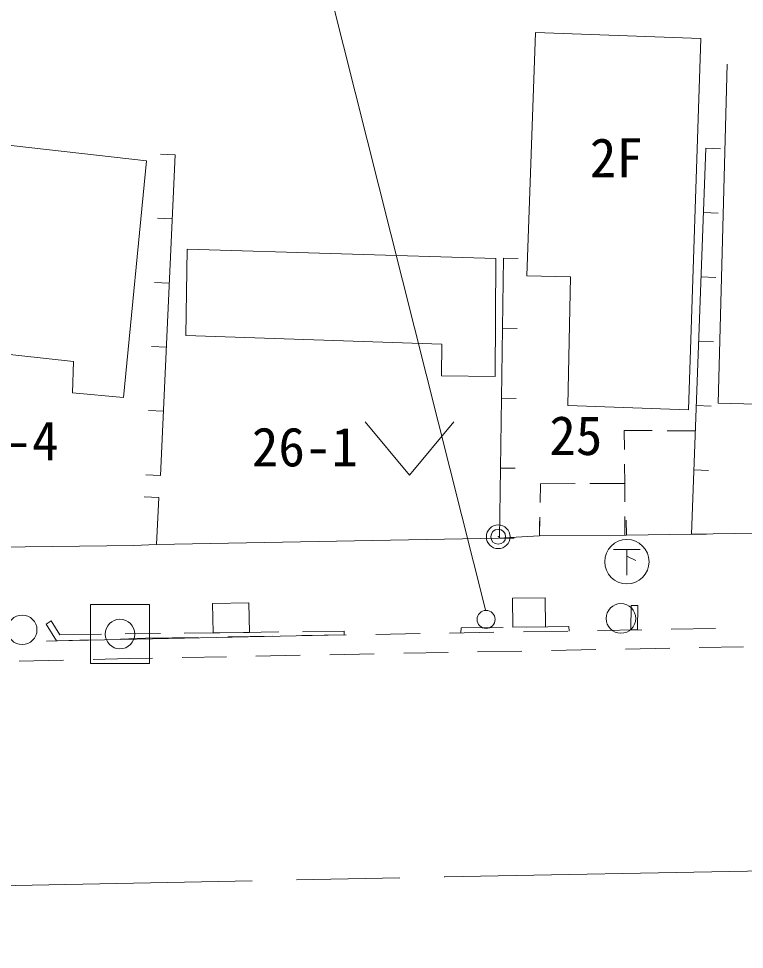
# Model space of a CAD drawing. Units: millimetres, scale not verified. Extents: x 40000 to 680000, y 20000 to 380000.
# Drawn here: x 471419 to 495972, y 262506 to 293976 of the extents above; entities that cross this region are included whole.
import ezdxf
from ezdxf.enums import TextEntityAlignment as Align

# ---------------------------------------------------------------- set-up
doc = ezdxf.new("R2010")
doc.units = ezdxf.units.MM
doc.header["$LTSCALE"] = 1000
doc.header["$PDMODE"] = 32
doc.header["$PDSIZE"] = 500
doc.linetypes.add('CHAIN', pattern=[18.5, 12, -1.5, 3.5, -1.5])
for name, color, linetype, lineweight in [('M-BGD', 7, 'Continuous', 13), ('M-BGD-EXST', 7, 'Continuous', 13), ('M-BMK', 2, 'CHAIN', 13), ('M-BMK-ROW', 30, 'Continuous', 13), ('M-STR-HTXT', 7, 'Continuous', 13)]:
    doc.layers.add(name, color=color, linetype=linetype, lineweight=lineweight)
doc.layers.add('M-BMK-HTXT', color=7, linetype='Continuous')
doc.styles.add('ＭＳ ゴシック', font='')
doc.styles.get('ＭＳ ゴシック').set_extended_font_data('MS Gothic')

msp = doc.modelspace()

# ---------------------------------------------------------------- linework, layer by layer
at = {"layer": 'M-BGD'}
for p, q in [((494182, 276547), (494665, 289593)), ((494665, 289593), (495164, 289575)), ((494665, 289593), (495164, 289575)), ((476717, 289372), (476218, 289395)), ((476717, 289372), (476218, 278531)), ((494584, 287419), (495084, 287400)), ((476617, 287204), (476118, 287227)), ((487687, 276412), (487819, 285873)), ((487819, 285873), (488319, 285866)), ((487819, 285873), (488319, 285866)), ((494504, 285245), (495003, 285226)), ((476517, 285035), (476018, 285058)), ((487786, 283508), (488286, 283501)), ((494423, 283070), (494923, 283052)), ((476418, 282867), (475918, 282890)), ((487753, 281143), (488253, 281136)), ((476318, 280699), (475818, 280722)), ((494343, 280896), (494843, 280878)), ((483146, 280338), (484646, 278538)), ((484646, 278538), (486146, 280338)), ((491912, 279407), (491905, 280051)), ((491905, 280051), (492858, 280046)), ((493358, 280044), (494311, 280038)), ((491925, 278262), (491918, 278907)), ((476218, 278531), (475718, 278554)), ((476218, 278531), (475718, 278554)), ((487720, 278778), (488220, 278771)), ((494263, 278722), (494762, 278703)), ((489064, 277618), (489074, 278252)), ((489074, 278252), (490249, 278256)), ((490749, 278258), (491925, 278262)), ((491925, 278262), (491925, 277637)), ((476163, 277785), (475664, 277811)), ((489046, 276485), (489042, 276985)), ((489046, 276485), (489042, 276985)), ((489046, 276485), (489056, 277118)), ((491925, 277137), (491925, 276513)), ((491981, 276513), (491976, 277013)), ((476080, 276199), (487650, 276410)), ((487650, 276410), (489046, 276485)), ((487687, 276412), (488187, 276405)), ((491981, 276513), (489046, 276485)), ((494182, 276547), (494682, 276529)), ((464230, 276020), (475313, 276166)), ((473848, 272168), (473848, 274168)), ((473848, 274168), (475848, 274168)), ((475848, 274168), (475848, 272168)), ((472356, 273505), (472525, 273609)), ((472525, 273609), (472812, 273141)), ((472812, 273141), (474223, 273160)), ((475023, 273170), (476223, 273186)), ((477023, 273196), (478223, 273212)), ((479023, 273222), (480223, 273238)), ((481023, 273248), (482434, 273266)), ((482434, 273266), (482436, 273139)), ((485001, 273183), (483501, 273157)), ((487501, 273226), (486001, 273200)), ((486382, 273207), (486388, 273377)), ((486388, 273377), (487811, 273394)), ((490000, 273270), (488501, 273244)), ((488611, 273404), (490035, 273422)), ((490035, 273422), (490042, 273270)), ((492500, 273313), (491000, 273287)), ((495000, 273356), (493500, 273330)), ((473865, 272972), (472366, 272932)), ((475709, 273023), (474865, 273000)), ((477502, 273054), (475709, 273023)), ((480002, 273097), (478502, 273071)), ((482501, 273140), (481002, 273114)), ((485948, 272546), (484448, 272517)), ((488447, 272594), (486947, 272565)), ((490947, 272642), (489447, 272613)), ((493446, 272691), (491947, 272662)), ((495946, 272739), (494446, 272710)), ((472943, 272285), (471443, 272249)), ((475170, 272338), (473943, 272308)), ((475949, 272353), (475170, 272338)), ((478449, 272401), (476949, 272372)), ((480949, 272449), (479449, 272420)), ((483448, 272498), (481948, 272469)), ((475848, 272168), (473848, 272168))]:
    msp.add_line(p, q, dxfattribs=at)
for points in [[(494079, 280748), (494494, 293303), (488910, 293512), (488617, 285276), (490085, 285246), (489997, 280898)], [(474964, 281162), (475749, 289167), (466783, 290179), (466067, 283168), (473280, 282382), (473246, 281319)], [(487564, 285860), (477118, 286178), (477080, 283264), (485735, 282972), (485731, 281894), (487543, 281871)], [(477996, 273209), (479225, 273225), (479212, 274220), (477983, 274204)], [(488134, 273398), (489249, 273412), (489237, 274392), (488122, 274378)], [(492134, 273306), (492141, 274138), (492365, 274136), (492359, 273305)]]:
    msp.add_lwpolyline(points, close=True, dxfattribs=at)
for points in [[(499686, 291832), (499408, 280863), (495082, 280973), (495391, 292441)], [(476163, 277785), (476080, 276199), (475313, 276166)], [(491981, 276513), (500046, 276638), (510983, 276934)], [(472356, 273505), (472703, 272941), (482436, 273139)]]:
    msp.add_lwpolyline(points, dxfattribs=at)
for centre, radius in [((491796, 273696), 500), ((471541, 273310), 500), ((487233, 273662), 305), ((474848, 273168), 500)]:
    msp.add_circle(centre, radius, dxfattribs=at)
at = {"layer": 'M-BGD-EXST'}
for p, q in [((491548, 276026), (492448, 276026)), ((491998, 276026), (491998, 275164)), ((491998, 275801), (492298, 275651))]:
    msp.add_line(p, q, dxfattribs=at)
msp.add_circle((491998, 275614), 750, dxfattribs=at)
at = {"layer": 'M-BMK'}
msp.add_lwpolyline([(69364, 292158), (133505, 283404), (168173, 278674), (191695, 275537), (214382, 272562), (235120, 270208), (258504, 267569), (267578, 266741), (289412, 264896), (309445, 263686), (327321, 262933), (348186, 262506), (367535, 262566), (391997, 263008), (424208, 263664), (450685, 264212), (467318, 264594), (485838, 264954), (567692, 266562)], dxfattribs=at)
at = {"layer": 'M-BMK-ROW'}
msp.add_circle((487644, 276456), 400, dxfattribs=at)
msp.add_point((487644, 276456), dxfattribs=at)
at = {"layer": 'M-STR-HTXT'}
msp.add_line((487217, 273988), (481498, 296698), dxfattribs=at)

# ---------------------------------------------------------------- texts
at = {"layer": 'M-BGD', "style": 'ＭＳ ゴシック'}
msp.add_text('2F', height=1320, dxfattribs=at).set_placement((491640, 289273), align=Align.MIDDLE_CENTER)
at = {"layer": 'M-BMK-HTXT', "style": 'ＭＳ ゴシック'}
for s, p in [('25', (490271, 278825)), ('29-4', (470975, 278649)), ('26-1', (481105, 278439))]:
    msp.add_text(s, height=1320, dxfattribs=at).set_placement(p, align=Align.BOTTOM_CENTER)

doc.saveas('drawing.dxf')
